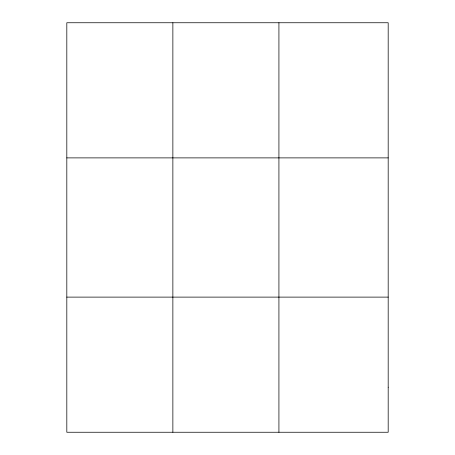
<?xml version="1.0" encoding="UTF-8"?>
<svg xmlns="http://www.w3.org/2000/svg" width="455" height="455" viewBox="0 0 455 455"><rect width="100%" height="100%" fill="white"/><g stroke="black" fill="none" stroke-linecap="round" stroke-linejoin="round"><path stroke-width="0.68" d="M172.866 432.25L172.866 22.75M278.921 432.25L278.921 22.75M66.817 157.885L388.183 157.885M66.817 297.115L388.183 297.115M388.183 387.205L388.183 432.25L66.817 432.25L66.817 22.75L388.183 22.75L388.183 387.205"/></g></svg>
